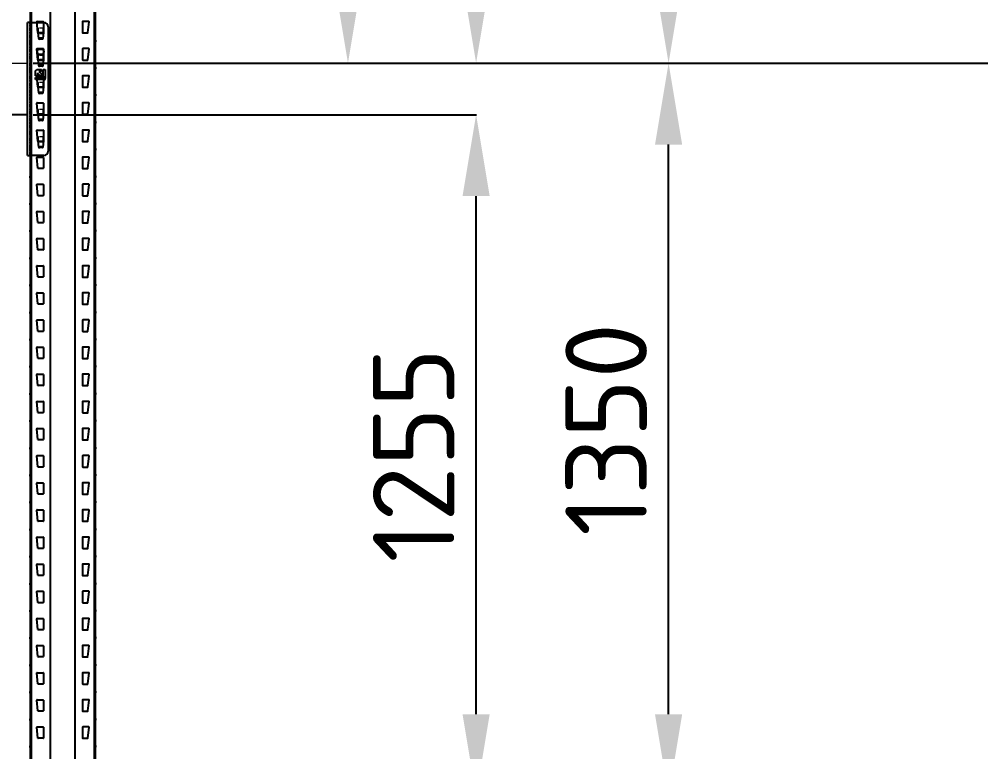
# Model space of a CAD drawing. Header units: millimetres. Extents: x 2140 to 223837, y 2113 to 170313.
# Drawn here: x 214580 to 216351, y 115135 to 116485 of the extents above; entities that cross this region are included whole.
import ezdxf

# ---------------------------------------------------------------- set-up
doc = ezdxf.new("R2010")
doc.units = ezdxf.units.MM
doc.linetypes.add('PHANTOM', pattern=[12.7, 6.35, -1.27, 1.27, -1.27, 1.27, -1.27])
doc.layers.add('0_ANNOT_Dimensions', color=7, linetype='Continuous')
doc.layers.add('2.Стойка', color=7, linetype='Continuous')
doc.layers.add('1.Балка', color=5, linetype='Continuous', lineweight=0)
doc.styles.get("Standard").update_dxf_attribs({"font": 'isocpeur.ttf'})
doc.dimstyles.new('150', dxfattribs={"dimtxt": 150, "dimasz": 150, "dimexe": 1, "dimexo": 10, "dimgap": 40, "dimtad": 1, "dimdec": 0, "dimzin": 0, "dimdsep": 46, "dimtxsty": 'Standard', "dimcen": 0.09, "dimadec": 0, "dimazin": 0, "dimtfac": 1, "dimtdec": 0, "dimtofl": 0, "dimtmove": 0, "dimatfit": 3, "dimfxl": 1, "dimtolj": 1, "dimtzin": 0, "dimarcsym": 0})
doc.dimstyles.new('150 (цвет)', dxfattribs={"dimtxt": 150, "dimasz": 150, "dimexe": 1, "dimexo": 10, "dimgap": -20, "dimtad": 1, "dimdec": 0, "dimzin": 0, "dimdsep": 46, "dimtxsty": 'Standard', "dimcen": 0.09, "dimadec": 0, "dimazin": 0, "dimtfac": 1, "dimtdec": 0, "dimtofl": 0, "dimtmove": 0, "dimatfit": 3, "dimfxl": 1, "dimtfill": 2, "dimtfillclr": 2, "dimtolj": 1, "dimtzin": 0, "dimarcsym": 0})

# ---------------------------------------------------------------- blocks, each defined once
blk = doc.blocks.new('*U494')
at = {"layer": '2.Стойка', "color": 0, "linetype": 'ByBlock'}
for p, q in [((-120, 0), (-120, 12200)), ((-118, 0), (-118, 12200)), ((-82.7, 0), (-82.7, 12200)), ((-37.3, 0), (-37.3, 12200)), ((-2, 0), (-2, 12200)), ((0, 0), (0, 12200)), ((-106.1, 6730.5), (-108, 6750.5)), ((-107.5, 6751), (-96.5, 6751)), ((-96, 6750.5), (-96, 6730.5)), ((-24, 6750.5), (-24, 6730.5)), ((-12.5, 6751), (-23.5, 6751)), ((-13.9, 6730.5), (-12, 6750.5)), ((-96.5, 6730), (-105.6, 6730)), ((-23.5, 6730), (-14.4, 6730)), ((-122, 6715), (-118, 6715)), ((-120, 6720.5), (-118, 6720.5)), ((0, 6720.5), (-2, 6720.5)), ((2, 6715), (-2, 6715)), ((-120, 6709.5), (-118, 6709.5)), ((-106.1, 6680.5), (-108, 6700.5)), ((-107.5, 6701), (-96.5, 6701)), ((-96, 6700.5), (-96, 6680.5)), ((-24, 6700.5), (-24, 6680.5)), ((-12.5, 6701), (-23.5, 6701)), ((-13.9, 6680.5), (-12, 6700.5)), ((0, 6709.5), (-2, 6709.5)), ((-96.5, 6680), (-105.6, 6680)), ((-23.5, 6680), (-14.4, 6680)), ((-122, 6665), (-118, 6665)), ((-120, 6670.5), (-118, 6670.5)), ((-120, 6659.5), (-118, 6659.5)), ((0, 6670.5), (-2, 6670.5)), ((2, 6665), (-2, 6665)), ((0, 6659.5), (-2, 6659.5)), ((-106.1, 6630.5), (-108, 6650.5)), ((-107.5, 6651), (-96.5, 6651)), ((-96, 6650.5), (-96, 6630.5)), ((-24, 6650.5), (-24, 6630.5)), ((-12.5, 6651), (-23.5, 6651)), ((-13.9, 6630.5), (-12, 6650.5)), ((-96.5, 6630), (-105.6, 6630)), ((-23.5, 6630), (-14.4, 6630)), ((-122, 6615), (-118, 6615)), ((-120, 6620.5), (-118, 6620.5)), ((-120, 6609.5), (-118, 6609.5)), ((0, 6620.5), (-2, 6620.5)), ((2, 6615), (-2, 6615)), ((0, 6609.5), (-2, 6609.5)), ((-106.1, 6580.5), (-108, 6600.5)), ((-107.5, 6601), (-96.5, 6601)), ((-96, 6600.5), (-96, 6580.5)), ((-24, 6600.5), (-24, 6580.5)), ((-12.5, 6601), (-23.5, 6601)), ((-13.9, 6580.5), (-12, 6600.5)), ((-120, 6570.5), (-118, 6570.5)), ((-96.5, 6580), (-105.6, 6580)), ((-23.5, 6580), (-14.4, 6580)), ((0, 6570.5), (-2, 6570.5)), ((-122, 6565), (-118, 6565)), ((-120, 6559.5), (-118, 6559.5)), ((2, 6565), (-2, 6565)), ((0, 6559.5), (-2, 6559.5)), ((-106.1, 6530.5), (-108, 6550.5)), ((-107.5, 6551), (-96.5, 6551)), ((-96, 6550.5), (-96, 6530.5)), ((-24, 6550.5), (-24, 6530.5)), ((-12.5, 6551), (-23.5, 6551)), ((-13.9, 6530.5), (-12, 6550.5)), ((-120, 6520.5), (-118, 6520.5)), ((-96.5, 6530), (-105.6, 6530)), ((-23.5, 6530), (-14.4, 6530)), ((0, 6520.5), (-2, 6520.5)), ((-122, 6515), (-118, 6515)), ((-120, 6509.5), (-118, 6509.5)), ((-106.1, 6480.5), (-108, 6500.5)), ((-107.5, 6501), (-96.5, 6501)), ((-96, 6500.5), (-96, 6480.5)), ((-24, 6500.5), (-24, 6480.5)), ((-12.5, 6501), (-23.5, 6501)), ((-13.9, 6480.5), (-12, 6500.5)), ((2, 6515), (-2, 6515)), ((0, 6509.5), (-2, 6509.5)), ((-122, 6465), (-118, 6465)), ((-120, 6470.5), (-118, 6470.5)), ((-96.5, 6480), (-105.6, 6480)), ((-23.5, 6480), (-14.4, 6480)), ((0, 6470.5), (-2, 6470.5)), ((2, 6465), (-2, 6465)), ((-120, 6459.5), (-118, 6459.5)), ((-106.1, 6430.5), (-108, 6450.5)), ((-107.5, 6451), (-96.5, 6451)), ((-96, 6450.5), (-96, 6430.5)), ((-24, 6450.5), (-24, 6430.5)), ((-12.5, 6451), (-23.5, 6451)), ((-13.9, 6430.5), (-12, 6450.5)), ((0, 6459.5), (-2, 6459.5)), ((-96.5, 6430), (-105.6, 6430)), ((-23.5, 6430), (-14.4, 6430)), ((-122, 6415), (-118, 6415)), ((-120, 6420.5), (-118, 6420.5)), ((-120, 6409.5), (-118, 6409.5)), ((0, 6420.5), (-2, 6420.5)), ((2, 6415), (-2, 6415)), ((0, 6409.5), (-2, 6409.5)), ((-106.1, 6380.5), (-108, 6400.5)), ((-107.5, 6401), (-96.5, 6401)), ((-96, 6400.5), (-96, 6380.5)), ((-24, 6400.5), (-24, 6380.5)), ((-12.5, 6401), (-23.5, 6401)), ((-13.9, 6380.5), (-12, 6400.5)), ((-96.5, 6380), (-105.6, 6380)), ((-23.5, 6380), (-14.4, 6380)), ((-122, 6365), (-118, 6365)), ((-120, 6370.5), (-118, 6370.5)), ((-120, 6359.5), (-118, 6359.5)), ((0, 6370.5), (-2, 6370.5)), ((2, 6365), (-2, 6365)), ((0, 6359.5), (-2, 6359.5)), ((-106.1, 6330.5), (-108, 6350.5)), ((-107.5, 6351), (-96.5, 6351)), ((-96, 6350.5), (-96, 6330.5)), ((-24, 6350.5), (-24, 6330.5)), ((-12.5, 6351), (-23.5, 6351)), ((-13.9, 6330.5), (-12, 6350.5)), ((-96.5, 6330), (-105.6, 6330)), ((-23.5, 6330), (-14.4, 6330)), ((-122, 6315), (-118, 6315)), ((-120, 6320.5), (-118, 6320.5)), ((-120, 6309.5), (-118, 6309.5)), ((0, 6320.5), (-2, 6320.5)), ((2, 6315), (-2, 6315)), ((0, 6309.5), (-2, 6309.5)), ((-106.1, 6280.5), (-108, 6300.5)), ((-107.5, 6301), (-96.5, 6301)), ((-96, 6300.5), (-96, 6280.5)), ((-24, 6300.5), (-24, 6280.5)), ((-12.5, 6301), (-23.5, 6301)), ((-13.9, 6280.5), (-12, 6300.5)), ((-120, 6270.5), (-118, 6270.5)), ((-96.5, 6280), (-105.6, 6280)), ((-23.5, 6280), (-14.4, 6280)), ((0, 6270.5), (-2, 6270.5)), ((-122, 6265), (-118, 6265)), ((-120, 6259.5), (-118, 6259.5)), ((-106.1, 6230.5), (-108, 6250.5)), ((-107.5, 6251), (-96.5, 6251)), ((-96, 6250.5), (-96, 6230.5)), ((-24, 6250.5), (-24, 6230.5)), ((-12.5, 6251), (-23.5, 6251)), ((-13.9, 6230.5), (-12, 6250.5)), ((2, 6265), (-2, 6265)), ((0, 6259.5), (-2, 6259.5)), ((-122, 6215), (-118, 6215)), ((-120, 6220.5), (-118, 6220.5)), ((-96.5, 6230), (-105.6, 6230)), ((-23.5, 6230), (-14.4, 6230)), ((0, 6220.5), (-2, 6220.5)), ((2, 6215), (-2, 6215)), ((-120, 6209.5), (-118, 6209.5)), ((-106.1, 6180.5), (-108, 6200.5)), ((-107.5, 6201), (-96.5, 6201)), ((-96, 6200.5), (-96, 6180.5)), ((-24, 6200.5), (-24, 6180.5)), ((-12.5, 6201), (-23.5, 6201)), ((-13.9, 6180.5), (-12, 6200.5)), ((0, 6209.5), (-2, 6209.5)), ((-96.5, 6180), (-105.6, 6180)), ((-23.5, 6180), (-14.4, 6180)), ((-122, 6165), (-118, 6165)), ((-120, 6170.5), (-118, 6170.5)), ((0, 6170.5), (-2, 6170.5)), ((2, 6165), (-2, 6165)), ((-120, 6159.5), (-118, 6159.5)), ((-106.1, 6130.5), (-108, 6150.5)), ((-107.5, 6151), (-96.5, 6151)), ((-96, 6150.5), (-96, 6130.5)), ((-24, 6150.5), (-24, 6130.5)), ((-12.5, 6151), (-23.5, 6151)), ((-13.9, 6130.5), (-12, 6150.5)), ((0, 6159.5), (-2, 6159.5)), ((-96.5, 6130), (-105.6, 6130)), ((-23.5, 6130), (-14.4, 6130)), ((-122, 6115), (-118, 6115)), ((-120, 6120.5), (-118, 6120.5)), ((-120, 6109.5), (-118, 6109.5)), ((0, 6120.5), (-2, 6120.5)), ((2, 6115), (-2, 6115)), ((0, 6109.5), (-2, 6109.5)), ((-106.1, 6080.5), (-108, 6100.5)), ((-107.5, 6101), (-96.5, 6101)), ((-96, 6100.5), (-96, 6080.5)), ((-24, 6100.5), (-24, 6080.5)), ((-12.5, 6101), (-23.5, 6101)), ((-13.9, 6080.5), (-12, 6100.5)), ((-96.5, 6080), (-105.6, 6080)), ((-23.5, 6080), (-14.4, 6080)), ((-122, 6065), (-118, 6065)), ((-120, 6070.5), (-118, 6070.5)), ((-120, 6059.5), (-118, 6059.5)), ((0, 6070.5), (-2, 6070.5)), ((2, 6065), (-2, 6065)), ((0, 6059.5), (-2, 6059.5)), ((-106.1, 6030.5), (-108, 6050.5)), ((-107.5, 6051), (-96.5, 6051)), ((-96, 6050.5), (-96, 6030.5)), ((-24, 6050.5), (-24, 6030.5)), ((-12.5, 6051), (-23.5, 6051)), ((-13.9, 6030.5), (-12, 6050.5)), ((-120, 6020.5), (-118, 6020.5)), ((-96.5, 6030), (-105.6, 6030)), ((-23.5, 6030), (-14.4, 6030)), ((0, 6020.5), (-2, 6020.5)), ((-122, 6015), (-118, 6015)), ((-120, 6009.5), (-118, 6009.5)), ((2, 6015), (-2, 6015)), ((0, 6009.5), (-2, 6009.5)), ((-106.1, 5980.5), (-108, 6000.5)), ((-107.5, 6001), (-96.5, 6001)), ((-96, 6000.5), (-96, 5980.5)), ((-24, 6000.5), (-24, 5980.5)), ((-12.5, 6001), (-23.5, 6001)), ((-13.9, 5980.5), (-12, 6000.5)), ((-120, 5970.5), (-118, 5970.5)), ((-96.5, 5980), (-105.6, 5980)), ((-23.5, 5980), (-14.4, 5980)), ((0, 5970.5), (-2, 5970.5)), ((-122, 5965), (-118, 5965)), ((-120, 5959.5), (-118, 5959.5)), ((-106.1, 5930.5), (-108, 5950.5)), ((-107.5, 5951), (-96.5, 5951)), ((-96, 5950.5), (-96, 5930.5)), ((-24, 5950.5), (-24, 5930.5)), ((-12.5, 5951), (-23.5, 5951)), ((-13.9, 5930.5), (-12, 5950.5)), ((2, 5965), (-2, 5965)), ((0, 5959.5), (-2, 5959.5)), ((-122, 5915), (-118, 5915)), ((-120, 5920.5), (-118, 5920.5)), ((-96.5, 5930), (-105.6, 5930)), ((-23.5, 5930), (-14.4, 5930)), ((0, 5920.5), (-2, 5920.5)), ((2, 5915), (-2, 5915)), ((-120, 5909.5), (-118, 5909.5)), ((-106.1, 5880.5), (-108, 5900.5)), ((-107.5, 5901), (-96.5, 5901)), ((-96, 5900.5), (-96, 5880.5)), ((-24, 5900.5), (-24, 5880.5)), ((-12.5, 5901), (-23.5, 5901)), ((-13.9, 5880.5), (-12, 5900.5)), ((0, 5909.5), (-2, 5909.5)), ((-96.5, 5880), (-105.6, 5880)), ((-23.5, 5880), (-14.4, 5880)), ((-122, 5865), (-118, 5865)), ((-120, 5870.5), (-118, 5870.5)), ((0, 5870.5), (-2, 5870.5)), ((2, 5865), (-2, 5865)), ((-120, 5859.5), (-118, 5859.5)), ((-106.1, 5830.5), (-108, 5850.5)), ((-107.5, 5851), (-96.5, 5851)), ((-96, 5850.5), (-96, 5830.5)), ((-24, 5850.5), (-24, 5830.5)), ((-12.5, 5851), (-23.5, 5851)), ((-13.9, 5830.5), (-12, 5850.5)), ((0, 5859.5), (-2, 5859.5)), ((-96.5, 5830), (-105.6, 5830)), ((-23.5, 5830), (-14.4, 5830)), ((-122, 5815), (-118, 5815)), ((-120, 5820.5), (-118, 5820.5)), ((-120, 5809.5), (-118, 5809.5)), ((0, 5820.5), (-2, 5820.5)), ((2, 5815), (-2, 5815)), ((0, 5809.5), (-2, 5809.5)), ((-106.1, 5780.5), (-108, 5800.5)), ((-107.5, 5801), (-96.5, 5801)), ((-96, 5800.5), (-96, 5780.5)), ((-24, 5800.5), (-24, 5780.5)), ((-12.5, 5801), (-23.5, 5801)), ((-13.9, 5780.5), (-12, 5800.5)), ((-96.5, 5780), (-105.6, 5780)), ((-23.5, 5780), (-14.4, 5780)), ((-122, 5765), (-118, 5765)), ((-120, 5770.5), (-118, 5770.5)), ((-120, 5759.5), (-118, 5759.5)), ((0, 5770.5), (-2, 5770.5)), ((2, 5765), (-2, 5765)), ((0, 5759.5), (-2, 5759.5)), ((-106.1, 5730.5), (-108, 5750.5)), ((-107.5, 5751), (-96.5, 5751)), ((-96, 5750.5), (-96, 5730.5)), ((-24, 5750.5), (-24, 5730.5)), ((-12.5, 5751), (-23.5, 5751)), ((-13.9, 5730.5), (-12, 5750.5)), ((-120, 5720.5), (-118, 5720.5)), ((-96.5, 5730), (-105.6, 5730)), ((-23.5, 5730), (-14.4, 5730)), ((0, 5720.5), (-2, 5720.5)), ((-122, 5715), (-118, 5715)), ((-120, 5709.5), (-118, 5709.5)), ((2, 5715), (-2, 5715)), ((0, 5709.5), (-2, 5709.5)), ((-106.1, 5680.5), (-108, 5700.5)), ((-107.5, 5701), (-96.5, 5701)), ((-96, 5700.5), (-96, 5680.5)), ((-24, 5700.5), (-24, 5680.5)), ((-12.5, 5701), (-23.5, 5701)), ((-13.9, 5680.5), (-12, 5700.5)), ((-120, 5670.5), (-118, 5670.5)), ((-96.5, 5680), (-105.6, 5680)), ((-23.5, 5680), (-14.4, 5680)), ((0, 5670.5), (-2, 5670.5)), ((-122, 5665), (-118, 5665)), ((-120, 5659.5), (-118, 5659.5)), ((-106.1, 5630.5), (-108, 5650.5)), ((-107.5, 5651), (-96.5, 5651)), ((-96, 5650.5), (-96, 5630.5)), ((-24, 5650.5), (-24, 5630.5)), ((-12.5, 5651), (-23.5, 5651)), ((-13.9, 5630.5), (-12, 5650.5)), ((2, 5665), (-2, 5665)), ((0, 5659.5), (-2, 5659.5)), ((-122, 5615), (-118, 5615)), ((-120, 5620.5), (-118, 5620.5)), ((-96.5, 5630), (-105.6, 5630)), ((-23.5, 5630), (-14.4, 5630)), ((0, 5620.5), (-2, 5620.5)), ((2, 5615), (-2, 5615)), ((-120, 5609.5), (-118, 5609.5)), ((-106.1, 5580.5), (-108, 5600.5)), ((-107.5, 5601), (-96.5, 5601)), ((-96, 5600.5), (-96, 5580.5)), ((-24, 5600.5), (-24, 5580.5)), ((-12.5, 5601), (-23.5, 5601)), ((-13.9, 5580.5), (-12, 5600.5)), ((0, 5609.5), (-2, 5609.5)), ((-96.5, 5580), (-105.6, 5580)), ((-23.5, 5580), (-14.4, 5580)), ((-122, 5565), (-118, 5565)), ((-120, 5570.5), (-118, 5570.5)), ((0, 5570.5), (-2, 5570.5)), ((2, 5565), (-2, 5565)), ((-120, 5559.5), (-118, 5559.5)), ((-106.1, 5530.5), (-108, 5550.5)), ((-107.5, 5551), (-96.5, 5551)), ((-96, 5550.5), (-96, 5530.5)), ((-24, 5550.5), (-24, 5530.5)), ((-12.5, 5551), (-23.5, 5551)), ((-13.9, 5530.5), (-12, 5550.5)), ((0, 5559.5), (-2, 5559.5)), ((-96.5, 5530), (-105.6, 5530)), ((-23.5, 5530), (-14.4, 5530)), ((-122, 5515), (-118, 5515)), ((-120, 5520.5), (-118, 5520.5)), ((-120, 5509.5), (-118, 5509.5)), ((0, 5520.5), (-2, 5520.5)), ((2, 5515), (-2, 5515)), ((0, 5509.5), (-2, 5509.5)), ((-106.1, 5480.5), (-108, 5500.5)), ((-107.5, 5501), (-96.5, 5501)), ((-96, 5500.5), (-96, 5480.5)), ((-24, 5500.5), (-24, 5480.5)), ((-12.5, 5501), (-23.5, 5501)), ((-13.9, 5480.5), (-12, 5500.5)), ((-96.5, 5480), (-105.6, 5480)), ((-23.5, 5480), (-14.4, 5480)), ((-122, 5465), (-118, 5465)), ((-120, 5470.5), (-118, 5470.5)), ((-120, 5459.5), (-118, 5459.5)), ((0, 5470.5), (-2, 5470.5)), ((2, 5465), (-2, 5465)), ((0, 5459.5), (-2, 5459.5)), ((-106.1, 5430.5), (-108, 5450.5)), ((-107.5, 5451), (-96.5, 5451)), ((-96, 5450.5), (-96, 5430.5)), ((-24, 5450.5), (-24, 5430.5)), ((-12.5, 5451), (-23.5, 5451)), ((-13.9, 5430.5), (-12, 5450.5)), ((-120, 5420.5), (-118, 5420.5)), ((-96.5, 5430), (-105.6, 5430)), ((-23.5, 5430), (-14.4, 5430)), ((0, 5420.5), (-2, 5420.5)), ((-122, 5415), (-118, 5415)), ((-120, 5409.5), (-118, 5409.5)), ((2, 5415), (-2, 5415)), ((0, 5409.5), (-2, 5409.5))]:
    blk.add_line(p, q, dxfattribs=at)
for centre, start, end in [((-107.5, 6750.5), 90, 185.4403), ((-96.5, 6750.5), 0, 90), ((-23.5, 6750.5), 90, 180), ((-12.5, 6750.5), 354.5597, 90), ((-105.6, 6730.5), 185.4403, 270), ((-96.5, 6730.5), 270, 0), ((-23.5, 6730.5), 180, 270), ((-14.4, 6730.5), 270, 354.5597), ((-107.5, 6700.5), 90, 185.4403), ((-96.5, 6700.5), 0, 90), ((-23.5, 6700.5), 90, 180), ((-12.5, 6700.5), 354.5597, 90), ((-105.6, 6680.5), 185.4403, 270), ((-96.5, 6680.5), 270, 0), ((-23.5, 6680.5), 180, 270), ((-14.4, 6680.5), 270, 354.5597), ((-107.5, 6650.5), 90, 185.4403), ((-96.5, 6650.5), 0, 90), ((-23.5, 6650.5), 90, 180), ((-12.5, 6650.5), 354.5597, 90), ((-105.6, 6630.5), 185.4403, 270), ((-96.5, 6630.5), 270, 0), ((-23.5, 6630.5), 180, 270), ((-14.4, 6630.5), 270, 354.5597), ((-107.5, 6600.5), 90, 185.4403), ((-96.5, 6600.5), 0, 90), ((-23.5, 6600.5), 90, 180), ((-12.5, 6600.5), 354.5597, 90), ((-105.6, 6580.5), 185.4403, 270), ((-96.5, 6580.5), 270, 0), ((-23.5, 6580.5), 180, 270), ((-14.4, 6580.5), 270, 354.5597), ((-107.5, 6550.5), 90, 185.4403), ((-96.5, 6550.5), 0, 90), ((-23.5, 6550.5), 90, 180), ((-12.5, 6550.5), 354.5597, 90), ((-105.6, 6530.5), 185.4403, 270), ((-96.5, 6530.5), 270, 0), ((-23.5, 6530.5), 180, 270), ((-14.4, 6530.5), 270, 354.5597), ((-107.5, 6500.5), 90, 185.4403), ((-96.5, 6500.5), 0, 90), ((-23.5, 6500.5), 90, 180), ((-12.5, 6500.5), 354.5597, 90), ((-105.6, 6480.5), 185.4403, 270), ((-96.5, 6480.5), 270, 0), ((-23.5, 6480.5), 180, 270), ((-14.4, 6480.5), 270, 354.5597), ((-107.5, 6450.5), 90, 185.4403), ((-96.5, 6450.5), 0, 90), ((-23.5, 6450.5), 90, 180), ((-12.5, 6450.5), 354.5597, 90), ((-105.6, 6430.5), 185.4403, 270), ((-96.5, 6430.5), 270, 0), ((-23.5, 6430.5), 180, 270), ((-14.4, 6430.5), 270, 354.5597), ((-107.5, 6400.5), 90, 185.4403), ((-96.5, 6400.5), 0, 90), ((-23.5, 6400.5), 90, 180), ((-12.5, 6400.5), 354.5597, 90), ((-105.6, 6380.5), 185.4403, 270), ((-96.5, 6380.5), 270, 0), ((-23.5, 6380.5), 180, 270), ((-14.4, 6380.5), 270, 354.5597), ((-107.5, 6350.5), 90, 185.4403), ((-96.5, 6350.5), 0, 90), ((-23.5, 6350.5), 90, 180), ((-12.5, 6350.5), 354.5597, 90), ((-105.6, 6330.5), 185.4403, 270), ((-96.5, 6330.5), 270, 0), ((-23.5, 6330.5), 180, 270), ((-14.4, 6330.5), 270, 354.5597), ((-107.5, 6300.5), 90, 185.4403), ((-96.5, 6300.5), 0, 90), ((-23.5, 6300.5), 90, 180), ((-12.5, 6300.5), 354.5597, 90), ((-105.6, 6280.5), 185.4403, 270), ((-96.5, 6280.5), 270, 0), ((-23.5, 6280.5), 180, 270), ((-14.4, 6280.5), 270, 354.5597), ((-107.5, 6250.5), 90, 185.4403), ((-96.5, 6250.5), 0, 90), ((-23.5, 6250.5), 90, 180), ((-12.5, 6250.5), 354.5597, 90), ((-105.6, 6230.5), 185.4403, 270), ((-96.5, 6230.5), 270, 0), ((-23.5, 6230.5), 180, 270), ((-14.4, 6230.5), 270, 354.5597), ((-107.5, 6200.5), 90, 185.4403), ((-96.5, 6200.5), 0, 90), ((-23.5, 6200.5), 90, 180), ((-12.5, 6200.5), 354.5597, 90), ((-105.6, 6180.5), 185.4403, 270), ((-96.5, 6180.5), 270, 0), ((-23.5, 6180.5), 180, 270), ((-14.4, 6180.5), 270, 354.5597), ((-107.5, 6150.5), 90, 185.4403), ((-96.5, 6150.5), 0, 90), ((-23.5, 6150.5), 90, 180), ((-12.5, 6150.5), 354.5597, 90), ((-105.6, 6130.5), 185.4403, 270), ((-96.5, 6130.5), 270, 0), ((-23.5, 6130.5), 180, 270), ((-14.4, 6130.5), 270, 354.5597), ((-107.5, 6100.5), 90, 185.4403), ((-96.5, 6100.5), 0, 90), ((-23.5, 6100.5), 90, 180), ((-12.5, 6100.5), 354.5597, 90), ((-105.6, 6080.5), 185.4403, 270), ((-96.5, 6080.5), 270, 0), ((-23.5, 6080.5), 180, 270), ((-14.4, 6080.5), 270, 354.5597), ((-107.5, 6050.5), 90, 185.4403), ((-96.5, 6050.5), 0, 90), ((-23.5, 6050.5), 90, 180), ((-12.5, 6050.5), 354.5597, 90), ((-105.6, 6030.5), 185.4403, 270), ((-96.5, 6030.5), 270, 0), ((-23.5, 6030.5), 180, 270), ((-14.4, 6030.5), 270, 354.5597), ((-107.5, 6000.5), 90, 185.4403), ((-96.5, 6000.5), 0, 90), ((-23.5, 6000.5), 90, 180), ((-12.5, 6000.5), 354.5597, 90), ((-105.6, 5980.5), 185.4403, 270), ((-96.5, 5980.5), 270, 0), ((-23.5, 5980.5), 180, 270), ((-14.4, 5980.5), 270, 354.5597), ((-107.5, 5950.5), 90, 185.4403), ((-96.5, 5950.5), 0, 90), ((-23.5, 5950.5), 90, 180), ((-12.5, 5950.5), 354.5597, 90), ((-105.6, 5930.5), 185.4403, 270), ((-96.5, 5930.5), 270, 0), ((-23.5, 5930.5), 180, 270), ((-14.4, 5930.5), 270, 354.5597), ((-107.5, 5900.5), 90, 185.4403), ((-96.5, 5900.5), 0, 90), ((-23.5, 5900.5), 90, 180), ((-12.5, 5900.5), 354.5597, 90), ((-105.6, 5880.5), 185.4403, 270), ((-96.5, 5880.5), 270, 0), ((-23.5, 5880.5), 180, 270), ((-14.4, 5880.5), 270, 354.5597), ((-107.5, 5850.5), 90, 185.4403), ((-96.5, 5850.5), 0, 90), ((-23.5, 5850.5), 90, 180), ((-12.5, 5850.5), 354.5597, 90), ((-105.6, 5830.5), 185.4403, 270), ((-96.5, 5830.5), 270, 0), ((-23.5, 5830.5), 180, 270), ((-14.4, 5830.5), 270, 354.5597), ((-107.5, 5800.5), 90, 185.4403), ((-96.5, 5800.5), 0, 90), ((-23.5, 5800.5), 90, 180), ((-12.5, 5800.5), 354.5597, 90), ((-105.6, 5780.5), 185.4403, 270), ((-96.5, 5780.5), 270, 0), ((-23.5, 5780.5), 180, 270), ((-14.4, 5780.5), 270, 354.5597), ((-107.5, 5750.5), 90, 185.4403), ((-96.5, 5750.5), 0, 90), ((-23.5, 5750.5), 90, 180), ((-12.5, 5750.5), 354.5597, 90), ((-105.6, 5730.5), 185.4403, 270), ((-96.5, 5730.5), 270, 0), ((-23.5, 5730.5), 180, 270), ((-14.4, 5730.5), 270, 354.5597), ((-107.5, 5700.5), 90, 185.4403), ((-96.5, 5700.5), 0, 90), ((-23.5, 5700.5), 90, 180), ((-12.5, 5700.5), 354.5597, 90), ((-105.6, 5680.5), 185.4403, 270), ((-96.5, 5680.5), 270, 0), ((-23.5, 5680.5), 180, 270), ((-14.4, 5680.5), 270, 354.5597), ((-107.5, 5650.5), 90, 185.4403), ((-96.5, 5650.5), 0, 90), ((-23.5, 5650.5), 90, 180), ((-12.5, 5650.5), 354.5597, 90), ((-105.6, 5630.5), 185.4403, 270), ((-96.5, 5630.5), 270, 0), ((-23.5, 5630.5), 180, 270), ((-14.4, 5630.5), 270, 354.5597), ((-107.5, 5600.5), 90, 185.4403), ((-96.5, 5600.5), 0, 90), ((-23.5, 5600.5), 90, 180), ((-12.5, 5600.5), 354.5597, 90), ((-105.6, 5580.5), 185.4403, 270), ((-96.5, 5580.5), 270, 0), ((-23.5, 5580.5), 180, 270), ((-14.4, 5580.5), 270, 354.5597), ((-107.5, 5550.5), 90, 185.4403), ((-96.5, 5550.5), 0, 90), ((-23.5, 5550.5), 90, 180), ((-12.5, 5550.5), 354.5597, 90), ((-105.6, 5530.5), 185.4403, 270), ((-96.5, 5530.5), 270, 0), ((-23.5, 5530.5), 180, 270), ((-14.4, 5530.5), 270, 354.5597), ((-107.5, 5500.5), 90, 185.4403), ((-96.5, 5500.5), 0, 90), ((-23.5, 5500.5), 90, 180), ((-12.5, 5500.5), 354.5597, 90), ((-105.6, 5480.5), 185.4403, 270), ((-96.5, 5480.5), 270, 0), ((-23.5, 5480.5), 180, 270), ((-14.4, 5480.5), 270, 354.5597), ((-107.5, 5450.5), 90, 185.4403), ((-96.5, 5450.5), 0, 90), ((-23.5, 5450.5), 90, 180), ((-12.5, 5450.5), 354.5597, 90), ((-105.6, 5430.5), 185.4403, 270), ((-96.5, 5430.5), 270, 0), ((-23.5, 5430.5), 180, 270), ((-14.4, 5430.5), 270, 354.5597)]:
    blk.add_arc(centre, 0.5, start, end, dxfattribs=at)
blk = doc.blocks.new('*U1726')
at = {"layer": '1.Балка', "color": 0, "linetype": 'Continuous', "lineweight": 25}
for p, q in [((2705, -210.7), (2705, 34.3)), ((2712.5, 34.3), (2705, 34.3)), ((2712.5, 34.3), (2734.5, 34.3)), ((2724.6, 15.8), (2724.6, 23.6)), ((2734.2, 15.8), (2734.2, 23.6)), ((2742.5, 26.3), (2742.5, -202.7)), ((2725.6, 4.4), (2724.6, 15.8)), ((2732.4, 5.3), (2726.4, 5.3)), ((2732.2, 3.5), (2726.6, 3.5)), ((2734.2, 15.8), (2733.2, 4.4)), ((2724.9, -14.7), (2732.5, -14.7)), ((2724.6, -34.2), (2724.6, -26.4)), ((2725.6, -45.6), (2724.6, -34.2)), ((2732.5, -24.7), (2724.9, -24.7)), ((2734.2, -34.2), (2733.2, -45.6)), ((2734.2, -34.2), (2734.2, -26.4)), ((2719.5, -54.9), (2721.8, -52.7)), ((2721.8, -52.7), (2730.8, -52.7)), ((2732.4, -44.7), (2726.4, -44.7)), ((2732.2, -46.5), (2726.6, -46.5)), ((2730.8, -52.7), (2730.8, -56.2)), ((2733.8, -66.9), (2733.8, -52.7)), ((2733.8, -52.7), (2737.5, -52.7)), ((2737.5, -52.7), (2737.5, -69.2)), ((2719.5, -63.9), (2719.5, -54.9)), ((2723, -63.9), (2719.5, -63.9)), ((2719.5, -70.7), (2719.5, -66.9)), ((2719.5, -66.9), (2733.8, -66.9)), ((2736, -70.7), (2719.5, -70.7)), ((2728, -64), (2723, -59)), ((2723, -59), (2723, -63.9)), ((2725.8, -56.2), (2730.9, -61.2)), ((2730.8, -56.2), (2725.8, -56.2)), ((2730.9, -61.2), (2728, -64)), ((2724.6, -84.2), (2724.6, -76.4)), ((2725.6, -95.6), (2724.6, -84.2)), ((2734.2, -84.2), (2733.2, -95.6)), ((2734.2, -84.2), (2734.2, -76.4)), ((2732.4, -94.7), (2726.4, -94.7)), ((2732.2, -96.5), (2726.6, -96.5)), ((2705, -135.7), (5, -135.7)), ((2724.6, -134.2), (2724.6, -126.4)), ((2725.6, -145.6), (2724.6, -134.2)), ((2734.2, -134.2), (2733.2, -145.6)), ((2734.2, -134.2), (2734.2, -126.4)), ((2732.4, -144.7), (2726.4, -144.7)), ((2732.2, -146.5), (2726.6, -146.5)), ((2724.6, -184.2), (2724.6, -176.4)), ((2734.2, -184.2), (2734.2, -176.4)), ((2725.6, -195.6), (2724.6, -184.2)), ((2732.4, -194.7), (2726.4, -194.7)), ((2734.2, -184.2), (2733.2, -195.6)), ((2705, -210.7), (2712.5, -210.7)), ((2734.5, -210.7), (2712.5, -210.7)), ((2732.2, -196.5), (2726.6, -196.5))]:
    blk.add_line(p, q, dxfattribs=at)
at = {"layer": '1.Балка', "color": 0, "linetype": 'PHANTOM', "lineweight": 18}
for p, q in [((2709, -210.7), (2709, 34.3)), ((2734.2, 23.6), (2724.6, 23.6)), ((2734.2, 15.7), (2724.6, 15.7)), ((2734.1, 14.7), (2724.7, 14.7)), ((2734, 13.5), (2724.8, 13.5)), ((2734.2, -26.4), (2724.6, -26.4)), ((2734.2, -34.3), (2724.6, -34.3)), ((2734.1, -35.3), (2724.7, -35.3)), ((2734, -36.5), (2724.8, -36.5)), ((2734.2, -76.4), (2724.6, -76.4)), ((2734.2, -84.3), (2724.6, -84.3)), ((2734.1, -85.3), (2724.7, -85.3)), ((2734, -86.5), (2724.8, -86.5)), ((2734.2, -126.4), (2724.6, -126.4)), ((2734.2, -134.3), (2724.6, -134.3)), ((2734.1, -135.3), (2724.7, -135.3)), ((2734, -136.5), (2724.8, -136.5)), ((2734.2, -176.4), (2724.6, -176.4)), ((2734.2, -184.3), (2724.6, -184.3)), ((2734.1, -185.3), (2724.7, -185.3)), ((2734, -186.5), (2724.8, -186.5))]:
    blk.add_line(p, q, dxfattribs=at)
at = {"layer": '1.Балка', "color": 0}
blk.add_line((5, -40.7), (2705, -40.7), dxfattribs=at)
at = {"layer": '1.Балка', "color": 0, "linetype": 'Continuous', "lineweight": 25}
for centre, radius, start, end in [((2734.5, 26.3), 8, 0.0004, 89.9997), ((2726.4, 6.3), 0.99, 185.9117, 270.8038), ((2726.6, 4.5), 1.03, 183.6643, 268.5085), ((2726.6, 4.5), 1, 185.0015, 269.9986), ((2732.2, 4.5), 1.03, 271.4915, 356.3357), ((2732.2, 4.5), 1, 269.9955, 355.0045), ((2732.4, 6.3), 0.99, 269.1962, 354.0883), ((2728.2, -19.7), 6, 123.5568, 236.4432), ((2729.2, -19.7), 6, 303.5568, 56.4432), ((2726.4, -43.7), 0.99, 185.9116, 270.8034), ((2726.6, -45.5), 1.03, 183.6646, 268.5085), ((2726.6, -45.5), 1, 185.0015, 269.9986), ((2732.2, -45.5), 1.03, 271.4915, 356.3354), ((2732.2, -45.5), 1, 269.9955, 355.0045), ((2732.4, -43.7), 0.99, 269.1966, 354.0884), ((2736, -69.2), 1.5, 270, 359.9996), ((2726.4, -93.7), 0.99, 185.9118, 270.8034), ((2726.6, -95.5), 1.03, 183.6645, 268.5084), ((2726.6, -95.5), 1, 185.0015, 269.9986), ((2732.2, -95.5), 1.03, 271.4916, 356.3355), ((2732.2, -95.5), 1, 269.9955, 355.0044), ((2732.4, -93.7), 0.99, 269.1966, 354.0882), ((2726.4, -143.7), 0.99, 185.9119, 270.8034), ((2726.6, -145.5), 1.03, 183.6645, 268.5083), ((2726.6, -145.5), 1, 185.0015, 269.9986), ((2732.2, -145.5), 1.03, 271.4917, 356.3355), ((2732.2, -145.5), 1, 269.9955, 355.0045), ((2732.4, -143.7), 0.99, 269.1966, 354.0881), ((2726.4, -193.7), 0.99, 185.9116, 270.8034), ((2732.4, -193.7), 0.99, 269.1966, 354.0884), ((2726.6, -195.5), 1.03, 183.6643, 268.5085), ((2726.6, -195.5), 1, 185.0015, 269.9986), ((2732.2, -195.5), 1.03, 271.4915, 356.3357), ((2732.2, -195.5), 1, 269.9955, 355.0045), ((2734.5, -202.7), 8, 270.0003, 359.9996)]:
    blk.add_arc(centre, radius, start, end, dxfattribs=at)
blk = doc.blocks.new('*D1229')
at = {"layer": '0_ANNOT_Dimensions', "color": 0, "lineweight": -2, "transparency": 16777216}
for p, q in [((214606, 116308.8), (215422.8, 116308.8)), ((215421.8, 115203.8), (215421.8, 116158.8)), ((214606, 115053.8), (215422.8, 115053.8))]:
    blk.add_line(p, q, dxfattribs=at)
at = {"layer": '0_ANNOT_Dimensions', "color": 0, "transparency": 16777216}
for points in [[(215396.8, 116158.8), (215446.8, 116158.8), (215421.8, 116308.8)], [(215396.8, 115203.8), (215446.8, 115203.8), (215421.8, 115053.8)]]:
    blk.add_solid(points, dxfattribs=at)
at = {"layer": 'Defpoints', "color": 0, "transparency": 16777216}
for p in [(214596, 116308.8), (215421.8, 116308.8), (214596, 115053.8)]:
    blk.add_point(p, dxfattribs=at)
at = {"layer": '0_ANNOT_Dimensions', "color": 0, "transparency": 16777216, "insert": (215306.8, 115681.3), "char_height": 150, "attachment_point": 5, "rotation": 90}
blk.add_mtext('\\A1;1255', dxfattribs=at)
blk = doc.blocks.new('*D1230')
at = {"layer": '0_ANNOT_Dimensions', "color": 0, "lineweight": -2, "transparency": 16777216}
for p, q in [((214606, 116403.8), (215777.2, 116403.8)), ((215776.2, 115203.8), (215776.2, 116253.8)), ((214606, 115053.8), (215777.2, 115053.8))]:
    blk.add_line(p, q, dxfattribs=at)
at = {"layer": '0_ANNOT_Dimensions', "color": 0, "transparency": 16777216}
for points in [[(215751.2, 116253.8), (215801.2, 116253.8), (215776.2, 116403.8)], [(215751.2, 115203.8), (215801.2, 115203.8), (215776.2, 115053.8)]]:
    blk.add_solid(points, dxfattribs=at)
at = {"layer": 'Defpoints', "color": 0, "transparency": 16777216}
for p in [(214596, 116403.8), (215776.2, 116403.8), (214596, 115053.8)]:
    blk.add_point(p, dxfattribs=at)
at = {"layer": '0_ANNOT_Dimensions', "color": 0, "transparency": 16777216, "insert": (215661.2, 115728.8), "char_height": 150, "attachment_point": 5, "rotation": 90}
blk.add_mtext('\\A1;1350', dxfattribs=at)
blk = doc.blocks.new('*D1215')
at = {"layer": '0_ANNOT_Dimensions', "color": 0, "lineweight": -2, "transparency": 16777216}
for p, q in [((214606, 117608.8), (215422.8, 117608.8)), ((215421.8, 116553.8), (215421.8, 117458.8)), ((214606, 116403.8), (215422.8, 116403.8))]:
    blk.add_line(p, q, dxfattribs=at)
at = {"layer": '0_ANNOT_Dimensions', "color": 0, "transparency": 16777216}
for points in [[(215396.8, 117458.8), (215446.8, 117458.8), (215421.8, 117608.8)], [(215396.8, 116553.8), (215446.8, 116553.8), (215421.8, 116403.8)]]:
    blk.add_solid(points, dxfattribs=at)
at = {"layer": 'Defpoints', "color": 0, "transparency": 16777216}
for p in [(214596, 117608.8), (215421.8, 117608.8), (214596, 116403.8)]:
    blk.add_point(p, dxfattribs=at)
at = {"layer": '0_ANNOT_Dimensions', "color": 0, "transparency": 16777216, "insert": (215306.8, 117006.3), "char_height": 150, "attachment_point": 5, "rotation": 90}
blk.add_mtext('\\A1;1205', dxfattribs=at)
blk = doc.blocks.new('*D1216')
at = {"layer": '0_ANNOT_Dimensions', "color": 0, "lineweight": -2, "transparency": 16777216}
for p, q in [((214606, 117703.8), (215777.2, 117703.8)), ((215776.2, 116553.8), (215776.2, 117553.8)), ((214606, 116403.8), (215777.2, 116403.8))]:
    blk.add_line(p, q, dxfattribs=at)
at = {"layer": '0_ANNOT_Dimensions', "color": 0, "transparency": 16777216}
for points in [[(215751.2, 117553.8), (215801.2, 117553.8), (215776.2, 117703.8)], [(215751.2, 116553.8), (215801.2, 116553.8), (215776.2, 116403.8)]]:
    blk.add_solid(points, dxfattribs=at)
at = {"layer": 'Defpoints', "color": 0, "transparency": 16777216}
for p in [(214596, 117703.8), (215776.2, 117703.8), (214596, 116403.8)]:
    blk.add_point(p, dxfattribs=at)
at = {"layer": '0_ANNOT_Dimensions', "color": 0, "transparency": 16777216, "insert": (215661.2, 117053.8), "char_height": 150, "attachment_point": 5, "rotation": 90}
blk.add_mtext('\\A1;1300', dxfattribs=at)
blk = doc.blocks.new('*D1218')
at = {"layer": '0_ANNOT_Dimensions', "color": 0, "lineweight": -2, "transparency": 16777216}
for p, q in [((214606, 117463.8), (215186.8, 117463.8)), ((215185.8, 116553.8), (215185.8, 117313.8)), ((214606, 116403.8), (215186.8, 116403.8))]:
    blk.add_line(p, q, dxfattribs=at)
at = {"layer": '0_ANNOT_Dimensions', "color": 0, "transparency": 16777216}
for points in [[(215160.8, 117313.8), (215210.8, 117313.8), (215185.8, 117463.8)], [(215160.8, 116553.8), (215210.8, 116553.8), (215185.8, 116403.8)]]:
    blk.add_solid(points, dxfattribs=at)
at = {"layer": 'Defpoints', "color": 0, "transparency": 16777216}
for p in [(214596, 117463.8), (215185.8, 117463.8), (214596, 116403.8)]:
    blk.add_point(p, dxfattribs=at)
at = {"layer": '0_ANNOT_Dimensions', "color": 0, "transparency": 16777216, "insert": (215070.8, 116933.8), "char_height": 150, "attachment_point": 5, "rotation": 90}
blk.add_mtext('\\A1;1060', dxfattribs=at)
blk = doc.blocks.new('*D1221')
at = {"layer": '0_ANNOT_Dimensions', "color": 0, "lineweight": -2, "transparency": 16777216}
for p, q in [((215024.4, 116403.8), (217085.9, 116403.8)), ((217084.9, 109872.5), (217084.9, 116253.8)), ((215234.1, 109722.5), (217085.9, 109722.5))]:
    blk.add_line(p, q, dxfattribs=at)
at = {"layer": '0_ANNOT_Dimensions', "color": 0, "transparency": 16777216}
for points in [[(217059.9, 116253.8), (217109.9, 116253.8), (217084.9, 116403.8)], [(217059.9, 109872.5), (217109.9, 109872.5), (217084.9, 109722.5)]]:
    blk.add_solid(points, dxfattribs=at)
at = {"layer": 'Defpoints', "color": 0, "transparency": 16777216}
for p in [(215014.4, 116403.8), (217084.9, 116403.8), (215224.1, 109722.5)]:
    blk.add_point(p, dxfattribs=at)
at = {"layer": '0_ANNOT_Dimensions', "color": 0, "transparency": 16777216, "insert": (216969.9, 113063.1), "char_height": 150, "attachment_point": 5, "rotation": 90}
blk.add_mtext('\\A1;6681', dxfattribs=at)
blk = doc.blocks.new('*D1222')
at = {"layer": '0_ANNOT_Dimensions', "color": 0, "lineweight": -2, "transparency": 16777216}
for p, q in [((214606, 117608.8), (217421.5, 117608.8)), ((217420.5, 109872.5), (217420.5, 117458.8)), ((217400.5, 113880.6), (217210.5, 113880.6)), ((217210.5, 113880.6), (217210.5, 113450.6)), ((217400.5, 113450.6), (217400.5, 113880.6)), ((217210.5, 113450.6), (217400.5, 113450.6)), ((215234.1, 109722.5), (217421.5, 109722.5))]:
    blk.add_line(p, q, dxfattribs=at)
at = {"layer": '0_ANNOT_Dimensions', "color": 0, "transparency": 16777216}
for points in [[(217395.5, 117458.8), (217445.5, 117458.8), (217420.5, 117608.8)], [(217395.5, 109872.5), (217445.5, 109872.5), (217420.5, 109722.5)]]:
    blk.add_solid(points, dxfattribs=at)
at = {"layer": 'Defpoints', "color": 0, "transparency": 16777216}
for p in [(214596, 117608.8), (217420.5, 117608.8), (215224.1, 109722.5)]:
    blk.add_point(p, dxfattribs=at)
at = {"layer": '0_ANNOT_Dimensions', "color": 0, "transparency": 16777216, "insert": (217305.5, 113665.6), "char_height": 150, "attachment_point": 5, "rotation": 90, "bg_fill": 1, "box_fill_scale": 1.1, "bg_fill_color": 2, "bg_fill_transparency": 0}
blk.add_mtext('\\A1;7886', dxfattribs=at)
blk = doc.blocks.new('*D1622')
at = {"layer": '0_ANNOT_Dimensions', "color": 0, "lineweight": -2, "transparency": 16777216}
for p, q in [((214606, 118853.8), (217762.8, 118853.8)), ((217761.8, 109872.5), (217761.8, 118703.8)), ((214744, 109722.5), (217762.8, 109722.5))]:
    blk.add_line(p, q, dxfattribs=at)
at = {"layer": '0_ANNOT_Dimensions', "color": 0, "transparency": 16777216}
for points in [[(217736.8, 118703.8), (217786.8, 118703.8), (217761.8, 118853.8)], [(217736.8, 109872.5), (217786.8, 109872.5), (217761.8, 109722.5)]]:
    blk.add_solid(points, dxfattribs=at)
at = {"layer": 'Defpoints', "color": 0, "transparency": 16777216}
for p in [(214596, 118853.8), (217761.8, 118853.8), (214734, 109722.5)]:
    blk.add_point(p, dxfattribs=at)
at = {"layer": '0_ANNOT_Dimensions', "color": 0, "transparency": 16777216, "insert": (217646.8, 114288.1), "char_height": 150, "attachment_point": 5, "rotation": 90}
blk.add_mtext('\\A1;9131', dxfattribs=at)
blk = doc.blocks.new('*D1634')
at = {"layer": '0_ANNOT_Dimensions', "color": 0, "lineweight": -2, "transparency": 16777216}
for p, q in [((214606, 120003.8), (218097.6, 120003.8)), ((218096.6, 109872.5), (218096.6, 119853.8)), ((214744, 109722.5), (218097.6, 109722.5))]:
    blk.add_line(p, q, dxfattribs=at)
at = {"layer": '0_ANNOT_Dimensions', "color": 0, "transparency": 16777216}
for points in [[(218071.6, 119853.8), (218121.6, 119853.8), (218096.6, 120003.8)], [(218071.6, 109872.5), (218121.6, 109872.5), (218096.6, 109722.5)]]:
    blk.add_solid(points, dxfattribs=at)
at = {"layer": 'Defpoints', "color": 0, "transparency": 16777216}
for p in [(214596, 120003.8), (218096.6, 120003.8), (214734, 109722.5)]:
    blk.add_point(p, dxfattribs=at)
at = {"layer": '0_ANNOT_Dimensions', "color": 0, "transparency": 16777216, "insert": (217981.6, 114863.1), "char_height": 150, "attachment_point": 5, "rotation": 90}
blk.add_mtext('\\A1;10281', dxfattribs=at)

msp = doc.modelspace()

# ---------------------------------------------------------------- block references
at = {"layer": '1.Балка', "color": 1}
msp.add_blockref('*U1726', (211891, 116444.5), dxfattribs=at)
at = {"layer": '2.Стойка', "color": 0}
msp.add_blockref('*U494', (214721, 109729.5), dxfattribs=at)

# ---------------------------------------------------------------- dimensions: what is measured, and where the dimension line sits
at = {"layer": '0_ANNOT_Dimensions'}
for base, p1, p2, picture, middle in [((218096.6, 120003.8), (214734, 109722.5), (214596, 120003.8), '*D1634', (217981.6, 114863.1)), ((217761.8, 118853.8), (214734, 109722.5), (214596, 118853.8), '*D1622', (217646.8, 114288.1)), ((215776.2, 117703.8), (214596, 116403.8), (214596, 117703.8), '*D1216', (215661.2, 117053.8)), ((215776.2, 116403.8), (214596, 115053.8), (214596, 116403.8), '*D1230', (215661.2, 115728.8)), ((217084.9, 116403.8), (215224.1, 109722.5), (215014.4, 116403.8), '*D1221', (216969.9, 113063.1))]:
    dim = msp.add_linear_dim(base=base, p1=p1, p2=p2, angle=90, dimstyle='150', dxfattribs=at)
    dim.commit()
    dim.dimension.update_dxf_attribs({"geometry": picture, "text_midpoint": middle})
at = {"layer": '0_ANNOT_Dimensions', "color": 1}
for base, p1, p2, picture, middle in [((215421.8, 117608.8), (214596, 116403.8), (214596, 117608.8), '*D1215', (215306.8, 117006.3)), ((215421.8, 116308.8), (214596, 115053.8), (214596, 116308.8), '*D1229', (215306.8, 115681.3))]:
    dim = msp.add_linear_dim(base=base, p1=p1, p2=p2, angle=90, dimstyle='150', dxfattribs=at)
    dim.commit()
    dim.dimension.update_dxf_attribs({"geometry": picture, "text_midpoint": middle})
at = {"layer": '0_ANNOT_Dimensions', "color": 6}
dim = msp.add_linear_dim(base=(217420.5, 117608.8), p1=(215224.1, 109722.5), p2=(214596, 117608.8), angle=90, dimstyle='150 (цвет)', dxfattribs=at)
dim.commit()
dim.dimension.update_dxf_attribs({"geometry": '*D1222', "text_midpoint": (217305.5, 113665.6)})
at = {"layer": '0_ANNOT_Dimensions', "color": 3}
dim = msp.add_linear_dim(base=(215185.8, 117463.8), p1=(214596, 116403.8), p2=(214596, 117463.8), angle=90, dimstyle='150', dxfattribs=at)
dim.commit()
dim.dimension.update_dxf_attribs({"geometry": '*D1218', "text_midpoint": (215070.8, 116933.8)})

doc.saveas('drawing.dxf')
